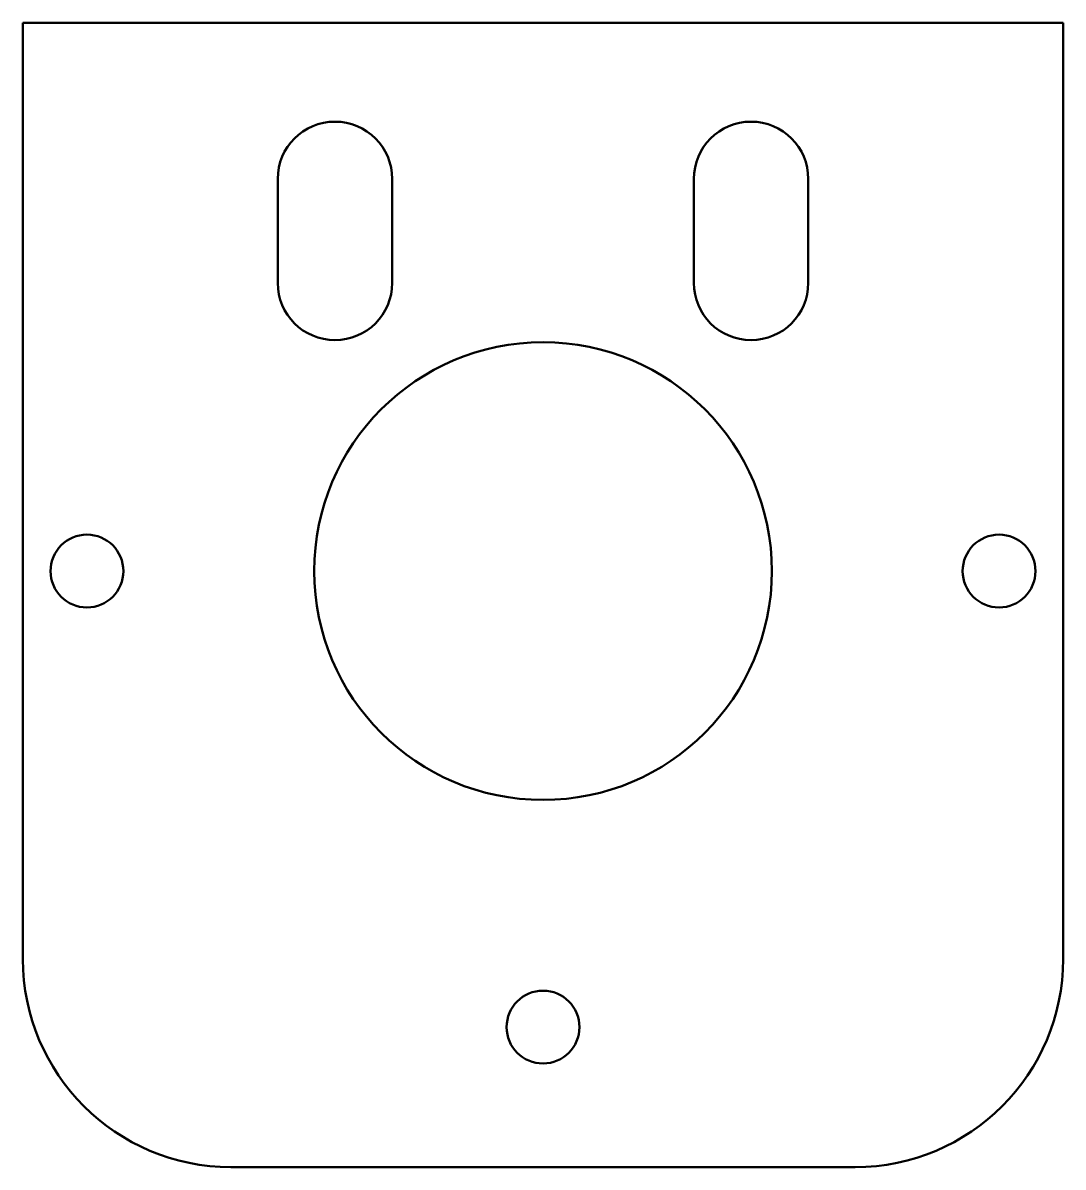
# Model space of a CAD drawing. Header units: millimetres. Extents: x 84.4 to 134.4, y 67.7 to 122.7.
import ezdxf

# ---------------------------------------------------------------- set-up
doc = ezdxf.new("R2010")
doc.units = ezdxf.units.MM
doc.layers.add('Visible (ANSI)', color=7, linetype='Continuous', lineweight=50)

msp = doc.modelspace()

# ---------------------------------------------------------------- linework, layer by layer
at = {"layer": 'Visible (ANSI)'}
for p, q in [((84.438, 122.68), (84.438, 77.68)), ((134.438, 122.68), (84.438, 122.68)), ((134.438, 77.68), (134.438, 122.68)), ((96.688, 110.18), (96.688, 115.18)), ((102.188, 115.18), (102.188, 110.18)), ((116.688, 110.18), (116.688, 115.18)), ((122.188, 115.18), (122.188, 110.18)), ((94.438, 67.68), (124.438, 67.68))]:
    msp.add_line(p, q, dxfattribs=at)
for centre, radius in [((109.438, 96.33), 11), ((87.517, 96.33), 1.75), ((131.358, 96.33), 1.75), ((109.438, 74.41), 1.75)]:
    msp.add_circle(centre, radius, dxfattribs=at)
for centre, radius, start, end in [((99.438, 115.18), 2.75, 0, 180), ((119.438, 115.18), 2.75, 0, 180), ((99.438, 110.18), 2.75, 180, 0), ((119.438, 110.18), 2.75, 180, 0), ((94.438, 77.68), 10, 180, 270), ((124.438, 77.68), 10, 270, 0)]:
    msp.add_arc(centre, radius, start, end, dxfattribs=at)

doc.saveas('drawing.dxf')
